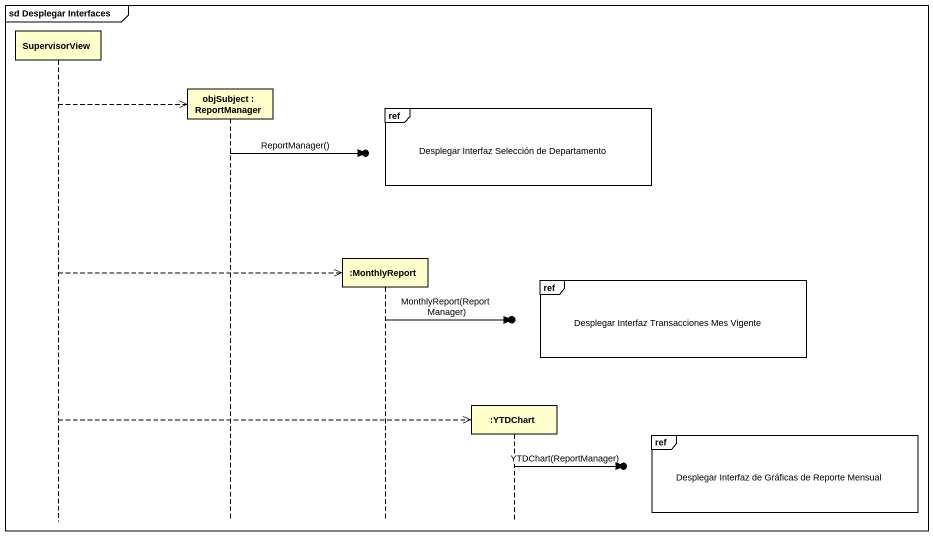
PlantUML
@startuml
mainframe sd Desplegar Interfaces
hide footbox
participant SupervisorView
participant "objSubject : ReportManager" as objSubject
participant ":MonthlyReport" as MonthlyReport
participant ":YTDChart" as YTDChart

SupervisorView -->> objSubject **
ref over MonthlyReport, YTDChart : Desplegar Interfaz Selección de Departamento
objSubject ->o] : ReportManager()
SupervisorView -->> MonthlyReport **
ref over YTDChart : Desplegar Interfaz Transacciones Mes Vigente
MonthlyReport ->o] : MonthlyReport(ReportManager)
SupervisorView -->> YTDChart **
ref over YTDChart : Desplegar Interfaz de Gráficas de Reporte Mensual
YTDChart ->o] : YTDChart(ReportManager)
@enduml
